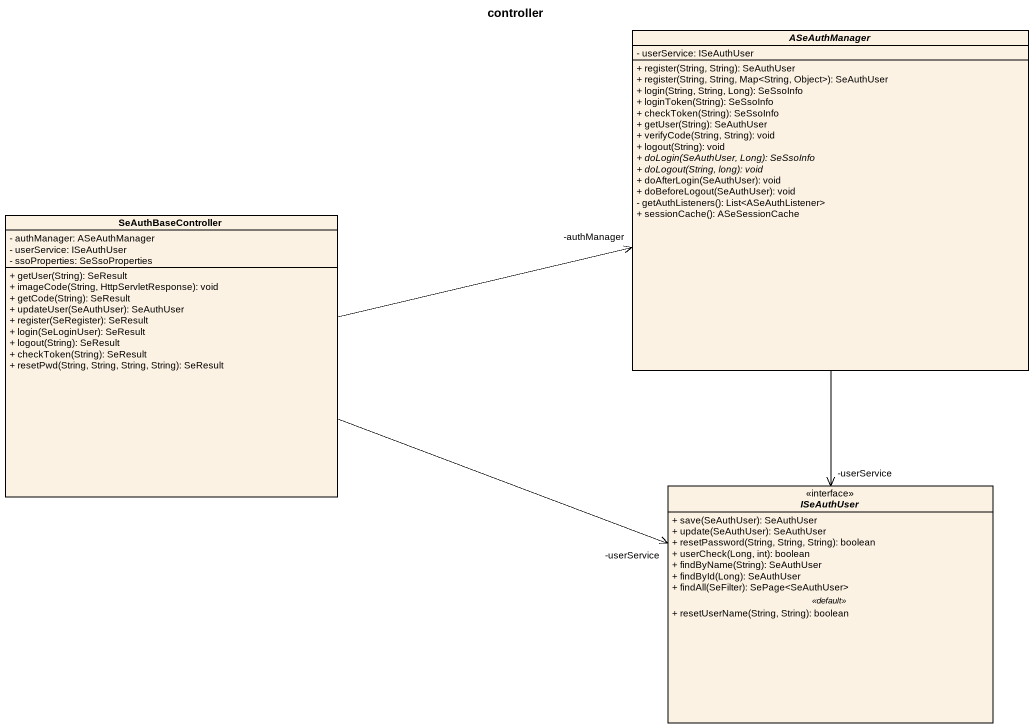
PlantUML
@startuml
title controller
hide circle
hide empty members
skinparam classAttributeIconSize 0
abstract class ASeAuthManager {
  - userService: ISeAuthUser
  + register(String, String): SeAuthUser
  + register(String, String, Map<String, Object>): SeAuthUser
  + login(String, String, Long): SeSsoInfo
  + loginToken(String): SeSsoInfo
  + checkToken(String): SeSsoInfo
  + getUser(String): SeAuthUser
  + verifyCode(String, String): void
  + logout(String): void
  {abstract} + doLogin(SeAuthUser, Long): SeSsoInfo
  {abstract} + doLogout(String, long): void
  + doAfterLogin(SeAuthUser): void
  + doBeforeLogout(SeAuthUser): void
  - getAuthListeners(): List<ASeAuthListener>
  + sessionCache(): ASeSessionCache
}
class SeAuthBaseController {
  - authManager: ASeAuthManager
  - userService: ISeAuthUser
  - ssoProperties: SeSsoProperties
  + getUser(String): SeResult
  + imageCode(String, HttpServletResponse): void
  + getCode(String): SeResult
  + updateUser(SeAuthUser): SeAuthUser
  + register(SeRegister): SeResult
  + login(SeLoginUser): SeResult
  + logout(String): SeResult
  + checkToken(String): SeResult
  + resetPwd(String, String, String, String): SeResult
}
interface ISeAuthUser {
  + save(SeAuthUser): SeAuthUser
  + update(SeAuthUser): SeAuthUser
  + resetPassword(String, String, String): boolean
  + userCheck(Long, int): boolean
  + findByName(String): SeAuthUser
  + findById(Long): SeAuthUser
  + findAll(SeFilter): SePage<SeAuthUser>
  .. <<default>> ..
  + resetUserName(String, String): boolean
}
ASeAuthManager --> "-userService" ISeAuthUser
SeAuthBaseController -right-> "-authManager" ASeAuthManager
SeAuthBaseController -right-> "-userService" ISeAuthUser
@enduml
